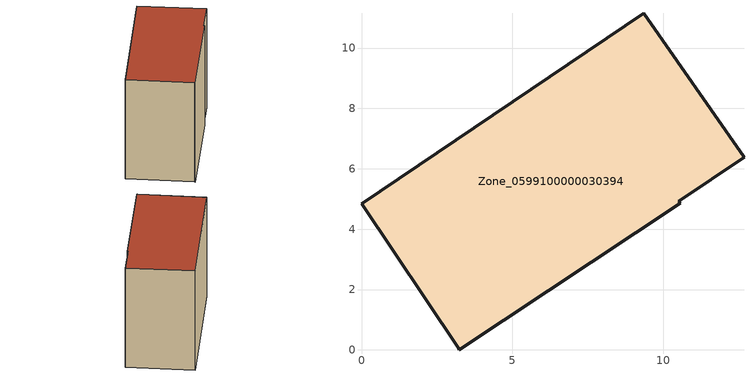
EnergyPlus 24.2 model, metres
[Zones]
Zone_0599100000030394
 floor ground (C_G): 0,4.84 9.35,11.16 12.67,6.38 10.51,4.93 10.55,4.86 3.24,0 3.2,0.08 z0
 wall outside (C_F): 3.24,0 10.55,4.86 10.51,4.93 12.67,6.38 9.35,11.16 0,4.84 3.2,0.08 3.24,0 z0:9.82
 roof outside (C_R): 9.35,11.16 0,4.84 3.2,0.08 3.24,0 10.55,4.86 10.51,4.93 12.67,6.38 z9.82
[BUILDING]
Pand.0599100000030394: North Axis=0; Terrain=City; Loads Convergence Tolerance Value=0.04; Temperature Convergence Tolerance Value=0.4; Solar Distribution=FullExterior; Maximum Number of Warmup Days=25; Minimum Number of Warmup Days=1
[Site:Location]
Rotterdam.The.Hague.AP_ZH_NLD Design_Conditions: Latitude=51.96; Longitude=4.45; Time Zone=1; Elevation=-4.5
[SITE:GROUNDTEMPERATURE:BUILDINGSURFACE]
18, 18, 18, 18, 18, 18, 18, 18, 18, 18, 18, 18
[MATERIAL] Thermal Absorptance=0.9; Solar Absorptance=0.7; Visible Absorptance=0.7
Name | Roughness | Thickness | Conductivity | Density | Specific Heat
G.TI.1946 | MediumSmooth | 0.15 | 1 | 540 | 1210
F.TI.1946 | Rough | 0.3 | 0.857143 | 1920 | 840
R.TI.1946 | MediumRough | 0.2 | 0.1 | 1500 | 1000
[CONSTRUCTION]
C_G: G.TI.1946
C_F: F.TI.1946
C_R: R.TI.1946
[ZONE]
Zone_0599100000030394: Type=1; Multiplier=1; Ceiling Height=Autocalculate; Volume=Autocalculate; Floor Area=autocalculate; Part of Total Floor Area=Yes
[ZONEINFILTRATION:DESIGNFLOWRATE]
Infil_Zone_0599100000030394: Zone or ZoneList or Space or SpaceList=Zone_0599100000030394; Schedule=AlwaysOn; Design Flow Rate Calculation Method=Flow/Area; Flow Rate per Floor Area=0.003; Constant Term Coefficient=1; Temperature Term Coefficient=0; Velocity Term Coefficient=0; Velocity Squared Term Coefficient=0
[HVACTEMPLATE:ZONE:IDEALLOADSAIRSYSTEM]
Zone_0599100000030394: Maximum Heating Supply Air Temperature=50; Minimum Cooling Supply Air Temperature=13; Maximum Heating Supply Air Humidity Ratio=0.0156; Minimum Cooling Supply Air Humidity Ratio=0.0077; Heating Limit=NoLimit; Cooling Limit=NoLimit; Dehumidification Control Type=ConstantSensibleHeatRatio; Cooling Sensible Heat Ratio=0.7; Dehumidification Setpoint=60; Humidification Control Type=None; Humidification Setpoint=30; Outdoor Air Method=None; Outdoor Air Flow Rate per Person=0.00944; Outdoor Air Flow Rate per Zone Floor Area=0; Outdoor Air Flow Rate per Zone=0; Demand Controlled Ventilation Type=None; Outdoor Air Economizer Type=NoEconomizer; Heat Recovery Type=None; Sensible Heat Recovery Effectiveness=0.7; Latent Heat Recovery Effectiveness=0.65
[ZONECONTROL:THERMOSTAT]
ThermostatControl_Zone_0599100000030394: Zone or ZoneList=Zone_0599100000030394; Control Type Schedule=DualSetpointControlType; Control 1=Thermostat_Zone_0599100000030394; Temperature Difference Between Cutout And Setpoint=0
[THERMOSTATSETPOINT:DUALSETPOINT]
Thermostat_Zone_0599100000030394: Heating Setpoint Temperature Schedule=HeatingSetpoint_Zone_0599100000030394; Cooling Setpoint Temperature Schedule=CoolingSetpoint_Zone_0599100000030394
[SCHEDULE:COMPACT]
HeatingSetpoint_Zone_0599100000030394: Through: 12/31, For: AllDays, Until: 24:00, 21
CoolingSetpoint_Zone_0599100000030394: Through: 12/31, For: AllDays, Until: 24:00, 24
DualSetpointControlType: Through: 12/31, For: AllDays, Until: 24:00, 4
AlwaysOn: Through: 12/31, For: AllDays, Until: 24:00, 1
